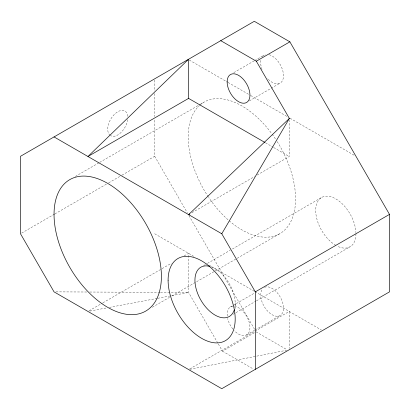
<?xml version="1.0" encoding="UTF-8"?>
<svg xmlns="http://www.w3.org/2000/svg" width="410" height="410" viewBox="0 0 410 410"><rect width="100%" height="100%" fill="white"/><g stroke="black" fill="none" stroke-linecap="round" stroke-linejoin="round"><path stroke-width="0.31" stroke-dasharray="2.05 1.54" d="M257.178 175.029L289.25 156.512L289.363 120.335M233.782 72.631L254.128 60.88M254.677 60.562L264.025 55.165M75.312 176.443L99.153 162.678M99.707 162.36L200.065 104.417M200.623 104.094L203.949 102.177M249.362 100.886L280.158 83.102M21.607 233.121L54.325 214.23M54.878 213.912L106.441 184.141M108.66 182.86L119.751 176.459M121.97 175.178L154.683 156.292L154.683 119.156M191.931 212.698L254.415 176.623M89.052 310.795L102.326 303.133M102.874 302.816L161.489 268.975M162.042 268.658L171.441 263.23M184.162 255.886L188.585 253.334L188.585 292.479L218.007 343.442M203.601 265.613L206.927 263.691M207.48 263.374L230.189 250.259M232.408 248.983L321.594 197.487M152.325 307.274L169.514 297.347M171.728 296.071L236.606 258.618M237.159 258.295L279.851 233.644M230.481 306.946L232.68 305.675M233.228 305.358L254.677 292.976M233.172 314.275L235.391 312.994M235.945 312.676L255.886 301.16M256.44 300.843L350.058 246.789M246.61 334.883L254.861 330.122M255.409 329.804L280.158 315.515M189.717 368.918L289.25 311.451L289.25 348.464M218.325 343.995L222.486 351.196L254.928 332.464M189.866 369.308L286.749 350.232M89.836 311.077L106.815 307.879M109.332 307.408L157.132 298.403M157.763 298.285L188.585 292.479L170.729 292.397M55.96 291.869L87.202 292.012M89.754 292.028L159.89 292.345M160.525 292.351L170.094 292.397M189.333 60.091L227.529 82.143M228.083 82.461L250.223 95.248M250.776 95.566L286.759 116.337M290.08 118.259L354.296 155.328M265.465 142.782L273.209 147.251M273.762 147.569L289.25 156.512M154.683 233.761L194.668 256.844M209.049 265.147L254.405 291.336M254.958 291.654L321.302 329.958M256.03 331.828L287.046 349.735M222.486 351.196L253.498 369.102M154.683 156.292L187.293 212.775M188.892 215.542L254.748 329.614M235.191 303.482L235.191 308.438M154.683 80.099L154.683 90.984M154.683 93.547L154.683 116.594M110.218 135.397A14.232 8.215 -60 0 1 113.749 115.046A14.232 8.215 -60 0 1 127.792 116.373M127.694 119.664A14.232 8.215 -60 0 1 120.806 132.702A14.232 8.215 -60 0 1 110.664 135.689M277.216 141.629A75.906 43.824 60 0 1 289.501 224.029A75.906 43.824 60 0 1 229.005 220.626M228.006 219.755A75.906 43.824 60 0 1 208.685 197.42M208.331 196.887A75.906 43.824 60 0 1 199.547 105.39M200.008 104.98A75.906 43.824 60 0 1 271.799 133.706M272.178 134.219A75.906 43.824 60 0 1 275.822 139.472M355.957 233.761A28.464 16.436 60 0 1 336.989 246.015M335.826 245.38A28.464 16.436 60 0 1 315.7 210.889A28.464 16.436 60 0 1 335.19 198.542A28.464 16.436 60 0 1 355.931 232.649M210.986 266.746A28.464 16.436 60 0 1 234.776 307.946M264.568 287.302A16.128 9.312 60 0 1 282.967 303.861A16.128 9.312 60 0 1 270.851 313.922A16.128 9.312 60 0 1 262.215 289.26M234.458 306.26A16.128 9.312 60 0 1 249.951 327.549A16.128 9.312 60 0 1 234.382 330.767M232.844 329.025A16.128 9.312 60 0 1 227.647 318.498M227.237 316.105A16.128 9.312 60 0 1 232.844 306.214M269.139 54.709A16.128 9.312 60 0 1 283.448 76.921A16.128 9.312 60 0 1 267.141 78.141M262.01 69.469A16.128 9.312 60 0 1 261.073 59.368M262.605 56.344A16.128 9.312 60 0 1 265.757 54.525"/><path stroke-width="0.61" d="M255.317 369.333L255.317 291.858L221.774 233.756L289.368 118.428L256.332 61.203L220.759 40.667M289.368 118.428L188.615 214.614L189.717 213.974M188.585 98.395L87.945 156.492L188.585 59.245L188.585 98.395L264.911 142.46M256.332 61.203L289.875 41.835L389.5 214.389L389.5 291.864L221.774 388.7L54.043 291.864L20.5 233.761L20.5 156.292L254.308 21.299L289.875 41.835M255.317 291.858L389.5 214.389M54.043 136.919L221.774 233.756M234.325 309.724A28.464 16.436 60 0 1 200.603 299.679A28.464 16.436 60 0 1 209.853 266.403M54.043 214.394A75.906 43.824 60 0 0 134.557 314.547A75.906 43.824 60 0 0 134.557 207.199A75.906 43.824 60 0 0 54.043 214.394M168.1 280.24A47.442 27.388 60 0 0 218.417 342.837A47.442 27.388 60 0 0 218.417 275.745A47.442 27.388 60 0 0 168.1 280.24M227.14 81.918A16.128 9.312 60 0 0 244.247 103.202A16.128 9.312 60 0 0 244.247 80.391A16.128 9.312 60 0 0 227.14 81.918"/></g></svg>
